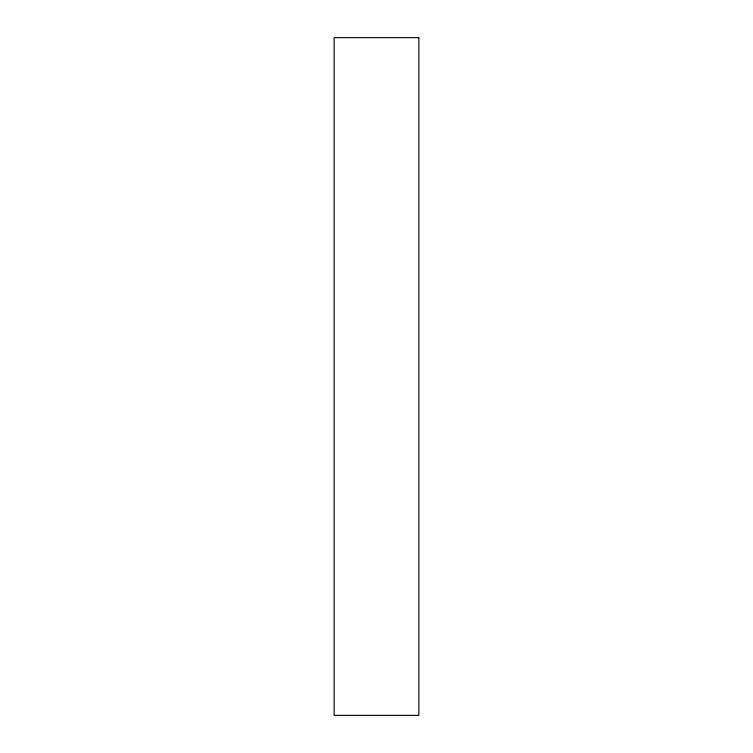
<?xml version="1.0" encoding="UTF-8"?>
<svg xmlns="http://www.w3.org/2000/svg" width="753" height="753" viewBox="0 0 753 753"><rect width="100%" height="100%" fill="white"/><g stroke="black" fill="none" stroke-linecap="round" stroke-linejoin="round"><path stroke-width="1.13" d="M418.856 37.65L334.144 37.65L334.144 715.35L418.856 715.35L418.856 37.65"/></g></svg>
